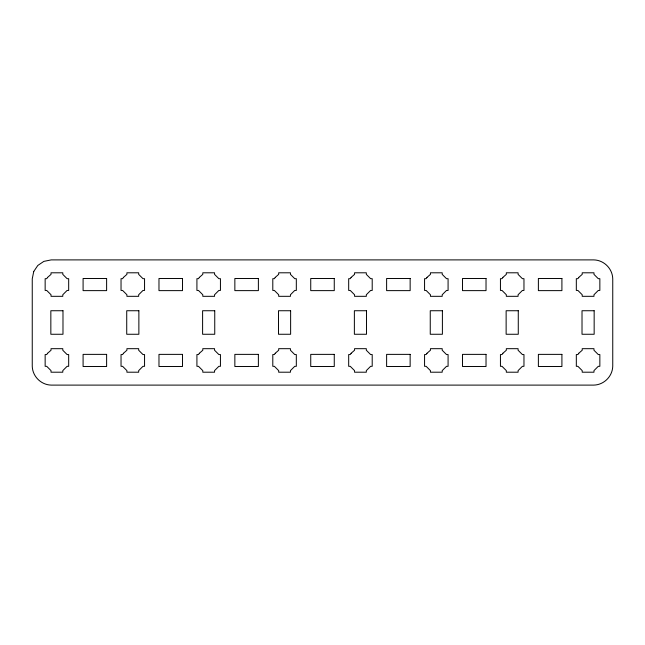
<?xml version="1.0" encoding="UTF-8"?>
<svg xmlns="http://www.w3.org/2000/svg" width="645" height="645" viewBox="0 0 645 645"><rect width="100%" height="100%" fill="white"/><g stroke="black" fill="none" stroke-linecap="round" stroke-linejoin="round"><path stroke-width="0.97" d="M33.742 271.481L32.25 278.866L32.25 366.134C32.452 376.333 41.022 384.904 51.221 385.105L593.779 385.105C603.978 384.904 612.548 376.333 612.75 366.134L612.75 278.866C612.548 268.667 603.978 260.096 593.779 259.895L51.221 259.895L43.836 261.386L37.805 265.458L33.742 271.481M47.585 277.398L46.722 278.68L45.15 278.68L45.15 290.444L46.722 290.444L51.028 294.749L51.028 296.321L62.791 296.321L62.791 294.749L67.096 290.444L68.676 290.444L68.676 278.68L67.096 278.68L62.791 274.375L62.791 272.795L51.028 272.795L51.028 274.375L47.585 277.398M47.585 353.283L46.722 354.557L45.15 354.557L45.15 366.32L46.722 366.32L51.028 370.625L51.028 372.205L62.791 372.205L62.791 370.625L67.096 366.32L68.676 366.32L68.676 354.557L67.096 354.557L62.791 350.251L62.791 348.679L51.028 348.679L51.028 350.251L47.585 353.283M123.461 277.398L122.606 278.68L121.034 278.68L121.034 290.444L122.606 290.444L126.912 294.749L126.912 296.321L138.675 296.321L138.675 294.749L142.98 290.444L144.553 290.444L144.553 278.68L142.98 278.68L138.675 274.375L138.675 272.795L126.912 272.795L126.912 274.375L123.461 277.398M123.461 353.283L122.606 354.557L121.034 354.557L121.034 366.32L122.606 366.32L126.912 370.625L126.912 372.205L138.675 372.205L138.675 370.625L142.98 366.32L144.553 366.32L144.553 354.557L142.98 354.557L138.675 350.251L138.675 348.679L126.912 348.679L126.912 350.251L123.461 353.283M199.345 277.398L198.491 278.68L196.919 278.68L196.919 290.444L198.491 290.444L202.796 294.749L202.796 296.321L214.559 296.321L214.559 294.749L218.865 290.444L220.437 290.444L220.437 278.68L218.865 278.68L214.559 274.375L214.559 272.795L202.796 272.795L202.796 274.375L199.345 277.398M199.345 353.283L198.491 354.557L196.919 354.557L196.919 366.32L198.491 366.32L202.796 370.625L202.796 372.205L214.559 372.205L214.559 370.625L218.865 366.32L220.437 366.32L220.437 354.557L218.865 354.557L214.559 350.251L214.559 348.679L202.796 348.679L202.796 350.251L199.345 353.283M275.23 277.398L274.375 278.68L272.795 278.68L272.795 290.444L274.375 290.444L278.68 294.749L278.68 296.321L290.444 296.321L290.444 294.749L294.749 290.444L296.321 290.444L296.321 278.68L294.749 278.68L290.444 274.375L290.444 272.795L278.68 272.795L278.68 274.375L275.23 277.398M275.23 353.283L274.375 354.557L272.795 354.557L272.795 366.32L274.375 366.32L278.68 370.625L278.68 372.205L290.444 372.205L290.444 370.625L294.749 366.32L296.321 366.32L296.321 354.557L294.749 354.557L290.444 350.251L290.444 348.679L278.68 348.679L278.68 350.251L275.23 353.283M351.114 277.398L350.251 278.68L348.679 278.68L348.679 290.444L350.251 290.444L354.557 294.749L354.557 296.321L366.32 296.321L366.32 294.749L370.625 290.444L372.205 290.444L372.205 278.68L370.625 278.68L366.32 274.375L366.32 272.795L354.557 272.795L354.557 274.375L351.114 277.398M351.114 353.283L350.251 354.557L348.679 354.557L348.679 366.32L350.251 366.32L354.557 370.625L354.557 372.205L366.32 372.205L366.32 370.625L370.625 366.32L372.205 366.32L372.205 354.557L370.625 354.557L366.32 350.251L366.32 348.679L354.557 348.679L354.557 350.251L351.114 353.283M426.99 277.398L426.135 278.68L424.563 278.68L424.563 290.444L426.135 290.444L430.441 294.749L430.441 296.321L442.204 296.321L442.204 294.749L446.509 290.444L448.082 290.444L448.082 278.68L446.509 278.68L442.204 274.375L442.204 272.795L430.441 272.795L430.441 274.375L426.99 277.398M426.99 353.283L426.135 354.557L424.563 354.557L424.563 366.32L426.135 366.32L430.441 370.625L430.441 372.205L442.204 372.205L442.204 370.625L446.509 366.32L448.082 366.32L448.082 354.557L446.509 354.557L442.204 350.251L442.204 348.679L430.441 348.679L430.441 350.251L426.99 353.283M502.874 277.398L502.02 278.68L500.447 278.68L500.447 290.444L502.02 290.444L506.325 294.749L506.325 296.321L518.088 296.321L518.088 294.749L522.394 290.444L523.966 290.444L523.966 278.68L522.394 278.68L518.088 274.375L518.088 272.795L506.325 272.795L506.325 274.375L502.874 277.398M502.874 353.283L502.02 354.557L500.447 354.557L500.447 366.32L502.02 366.32L506.325 370.625L506.325 372.205L518.088 372.205L518.088 370.625L522.394 366.32L523.966 366.32L523.966 354.557L522.394 354.557L518.088 350.251L518.088 348.679L506.325 348.679L506.325 350.251L502.874 353.283M578.759 277.398L577.904 278.68L576.324 278.68L576.324 290.444L577.904 290.444L582.209 294.749L582.209 296.321L593.972 296.321L593.972 294.749L598.278 290.444L599.85 290.444L599.85 278.68L598.278 278.68L593.972 274.375L593.972 272.795L582.209 272.795L582.209 274.375L578.759 277.398M578.759 353.283L577.904 354.557L576.324 354.557L576.324 366.32L577.904 366.32L582.209 370.625L582.209 372.205L593.972 372.205L593.972 370.625L598.278 366.32L599.85 366.32L599.85 354.557L598.278 354.557L593.972 350.251L593.972 348.679L582.209 348.679L582.209 350.251L578.759 353.283M106.619 278.487L83.092 278.487L83.092 290.629L106.619 290.629L106.619 278.487M182.495 278.487L158.976 278.487L158.976 290.629L182.495 290.629L182.495 278.487M258.379 278.487L234.853 278.487L234.853 290.629L258.379 290.629L258.379 278.487M334.263 278.487L310.737 278.487L310.737 290.629L334.263 290.629L334.263 278.487M410.147 278.487L386.621 278.487L386.621 290.629L410.147 290.629L410.147 278.487M486.024 278.487L462.505 278.487L462.505 290.629L486.024 290.629L486.024 278.487M561.908 278.487L538.381 278.487L538.381 290.629L561.908 290.629L561.908 278.487M62.984 310.737L50.842 310.737L50.842 334.263L62.984 334.263L62.984 310.737M138.869 310.737L126.726 310.737L126.726 334.263L138.869 334.263L138.869 310.737M214.745 310.737L202.603 310.737L202.603 334.263L214.745 334.263L214.745 310.737M290.629 310.737L278.487 310.737L278.487 334.263L290.629 334.263L290.629 310.737M366.513 310.737L354.371 310.737L354.371 334.263L366.513 334.263L366.513 310.737M442.397 310.737L430.255 310.737L430.255 334.263L442.397 334.263L442.397 310.737M518.274 310.737L506.132 310.737L506.132 334.263L518.274 334.263L518.274 310.737M594.158 310.737L582.016 310.737L582.016 334.263L594.158 334.263L594.158 310.737M106.619 354.371L83.092 354.371L83.092 366.513L106.619 366.513L106.619 354.371M182.495 354.371L158.976 354.371L158.976 366.513L182.495 366.513L182.495 354.371M258.379 354.371L234.853 354.371L234.853 366.513L258.379 366.513L258.379 354.371M334.263 354.371L310.737 354.371L310.737 366.513L334.263 366.513L334.263 354.371M410.147 354.371L386.621 354.371L386.621 366.513L410.147 366.513L410.147 354.371M486.024 354.371L462.505 354.371L462.505 366.513L486.024 366.513L486.024 354.371M561.908 354.371L538.381 354.371L538.381 366.513L561.908 366.513L561.908 354.371"/></g></svg>
